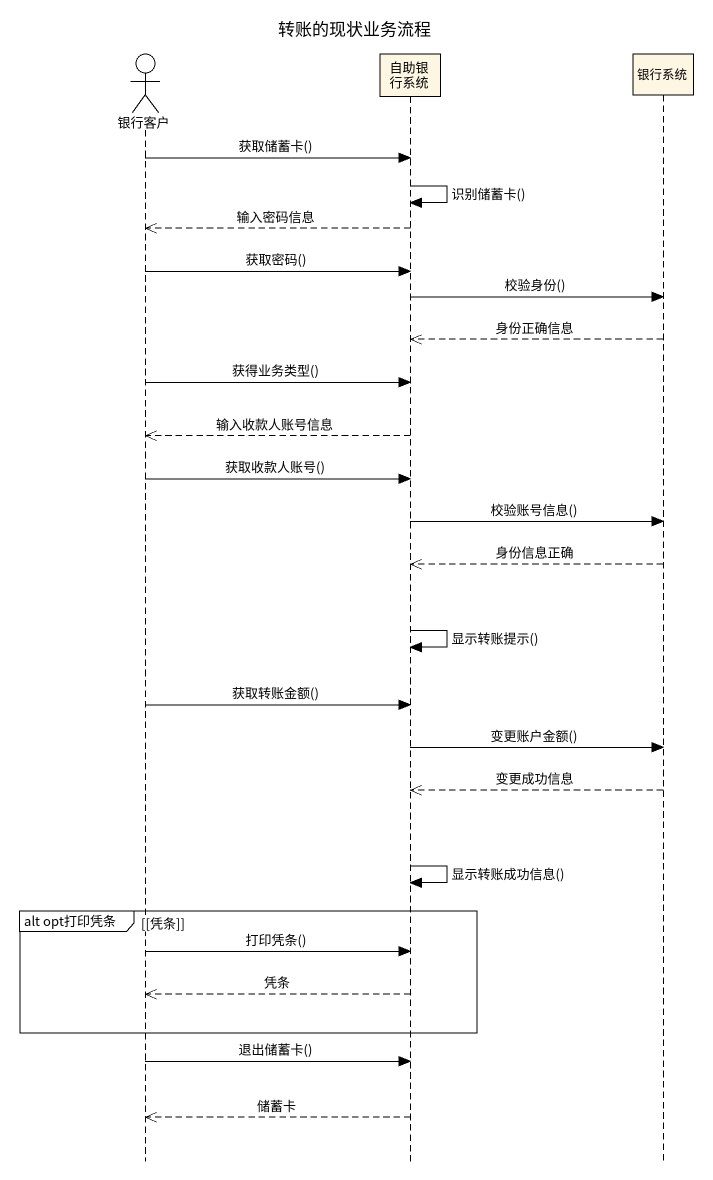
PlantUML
@startuml
title 转账的现状业务流程
hide footbox
actor 银行客户
participant 自助银行系统
participant 银行系统

银行客户 -> 自助银行系统 : 获取储蓄卡()
自助银行系统 -> 自助银行系统 : 识别储蓄卡()
自助银行系统 -->> 银行客户 : 输入密码信息
银行客户 -> 自助银行系统 : 获取密码()
自助银行系统 -> 银行系统 : 校验身份()
银行系统 -->> 自助银行系统 : 身份正确信息
银行客户 -> 自助银行系统 : 获得业务类型()
自助银行系统 -->> 银行客户 : 输入收款人账号信息
银行客户 -> 自助银行系统 : 获取收款人账号()
自助银行系统 -> 银行系统 : 校验账号信息()
银行系统 -->> 自助银行系统 : 身份信息正确
自助银行系统 -> 自助银行系统 : 显示转账提示()
银行客户 -> 自助银行系统 : 获取转账金额()
自助银行系统 -> 银行系统 : 变更账户金额()
银行系统 -->> 自助银行系统 : 变更成功信息
自助银行系统 -> 自助银行系统 : 显示转账成功信息()
group alt opt打印凭条 [[凭条]]
  银行客户 -> 自助银行系统 : 打印凭条()
  自助银行系统 -->> 银行客户 : 凭条
end
银行客户 -> 自助银行系统 : 退出储蓄卡()
自助银行系统 -->> 银行客户 : 储蓄卡
@enduml
